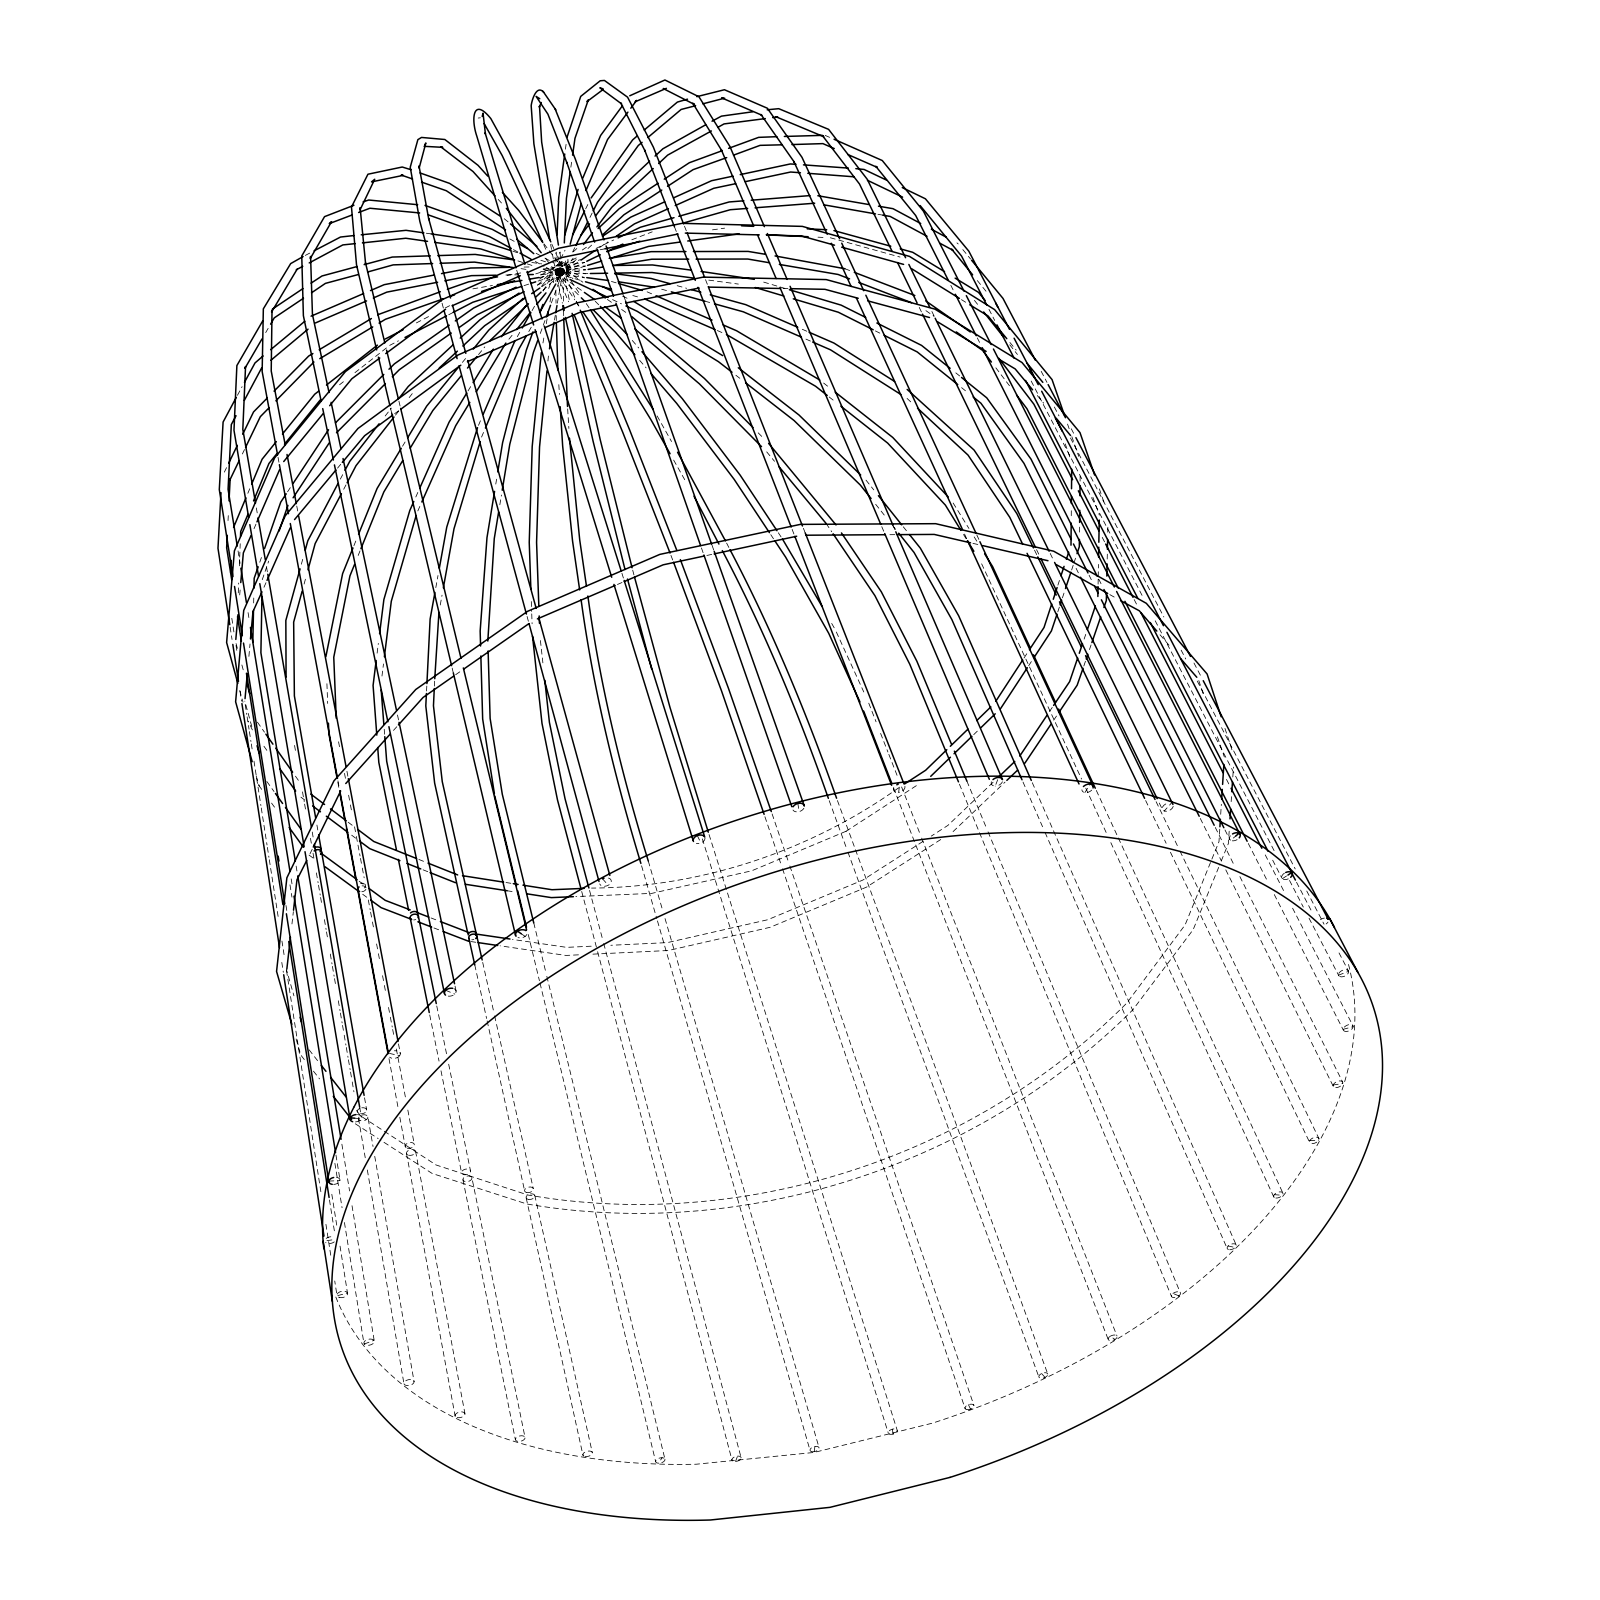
<?xml version="1.0" encoding="UTF-8"?>
<svg xmlns="http://www.w3.org/2000/svg" width="1600" height="1600" viewBox="0 0 1600 1600"><rect width="100%" height="100%" fill="white"/><g stroke="black" fill="none" stroke-linecap="round" stroke-linejoin="round"><path stroke-width="0.75" stroke-dasharray="5 3.75" d="M1071.26 515.74L1071.34 508.38M1079.5 532.12L1079.58 524.84M1080.1 481.14L1080.18 473.84M1098.1 584.14L1098.18 579.22M1098.22 576.76L1098.44 564.42M1107.2 559.04L1107.32 554.16M1107.76 532.2L1107.92 524.88M253.66 602.96L253.76 598.02M238.3 592.86L238.68 583.04M239.36 565.84L240.22 543.74M555.86 262.06L556.3 252.14M426.54 691.02L426.8 686.06M434.4 686.1L434.64 681.18M228.02 520.58L228.28 515.64M1219.76 829.24L1218.98 841.68L1185.1 924.92L1126.78 1003.08C973.14 1157.66 743.02 1232.28 528.06 1195.04L436.02 1164.96L360.52 1115.82L353.56 1106.54M1220.7 814.28L1221.34 804.32M1229.18 831.2L1228.36 843.52L1219.6 865.08M1231.16 801.62L1231.5 796.68M1232.8 776.98L1233.46 767.12M239.7 594.94L240.12 589.98M248.9 656.38L250.02 643.96M547.94 361L548.66 353.64M291.96 923.94L293.36 911.68M286.56 971.56L286.44 969.62L293.94 995.82M381.98 676.04L383.48 663.96M377.12 653.16L378.34 643.42M814.22 1451.68L814.88 1446.46M893.74 787.76A6.04 4.06 -21 0 0 898.64 792.42L899.74 783.84M565.42 149.18L566.08 144.34M570.86 167.18L571.9 159.96M495.78 484.08L496.58 479.2M499.84 504.74L501.44 495.04M542.96 342.96L544.2 335.74M546.26 323.68L547.1 318.86M549.98 301.96L550.82 297.14M553.3 282.68L554.12 277.86M554.48 319.98L555.32 315.18M557.38 303.16L561.54 279.12M435.82 587.6L438 575.5M440.26 605L442.04 595.16M561.62 265.76L580.62 259.6M557.64 261.66L560.22 252.06M564.36 265.78L565.66 261M304.1 584.04L306.04 576.9M301.36 564.2L303.3 557.16M1057.9 585.16L1059.44 580.46M1057.8 611.82L1059.34 607.18M1062.42 597.88L1064.72 590.9M1071.64 569.96L1073.18 565.3M1073.94 562.98L1076.26 556M1084.12 639.1L1085.74 634.38M1083.84 665.96L1085.44 661.28M1089.46 649.6L1091.06 644.92M262.26 579.68L268.68 561.12M259.78 562.24L262.16 555.38M548.68 288.44L552.82 277M540.28 333.46L545.4 319.38M551.38 302.94L561.6 274.74M576.3 257.88L560.78 266.06A3.78 2.54 -37.9 0 0 555.8 266.08M735.5 1461.52L737.58 1456.1M991.4 781.76A6 3.98 -22.5 0 0 995.24 786.08L998.56 777.44M358.18 555.46L360.02 550.92M353.92 545.66L355.78 541.08M1218.66 867.38L1193.18 929.62L1132.94 1009.68C977.2 1165.84 744.5 1241.3 526.88 1204L432.18 1173.48L380.26 1139.9M247.84 493.3L249.74 488.76M478.5 425.36L480.42 420.8M481.56 437.06L484.44 430.28M254.02 528.7L255.98 524.16M263.98 587.26L266 582.68M415.82 496.98L417.82 492.44M417.84 510.92L419.82 506.44M242.38 453.96L244.5 449.58M224.36 472.12L226.52 467.66M310 853.78L312.2 849.3M557.4 265.5L559.58 261.16M560.66 258.98L565 250.26M585.66 208.86L587.84 204.5M566.1 264.98L568.26 260.66M572.6 252L574.78 247.68M589.98 217.4L592.14 213.06M343.7 489.26L345.98 484.92M340.34 479.1L342.66 474.7M237.42 395.32L242.1 386.68M517.3 336.7L519.76 332.34M532.08 310.6L534.54 306.24M543.16 291.02L551.76 275.78M528.8 331.56L532.48 325.08M557 281.86L559.46 277.52M265.7 332.6L268.14 328.38M402.54 446.22L405.08 442M468.04 390.92L471.84 384.66M546.82 976.32L664.96 1459.24A4.8 2.54 -15.3 0 0 657.44 1458.98A4.8 2.54 -15.3 0 0 658.56 1463.24L662.08 1457.72M1084.9 792.54L1090.24 784.14M1024.04 657.96L1028.08 651.76M1028.68 665.7L1031.34 661.6M287.58 491.8L290.3 487.66M1049.54 711.48L1052.26 707.42M1053.72 720.16L1056.48 716.06M558.26 265.24L561.24 261.3M565.72 267.98L573.14 258.2M395.52 415.1L398.56 411.2M409.18 397.58L413.74 391.74M385.2 415.98L391.36 408.1M541.58 286.28L552.44 272.68M508.92 339.2L513.56 333.42M555.24 281.32L558.32 277.46M462.4 362.4L467.06 356.7M478.52 354.58L484.82 346.86M337.54 468.14L340.72 464.32M1165.78 803.94A5.86 3.72 -24.4 0 0 1164.22 811.04L1171.28 803.2M393.48 730.4L396.78 726.74M973.72 734.64L977.3 731.16M993.1 782.24L947.9 825.4L931.3 836.08M953.08 831.6L1005.04 782.1M559.16 265.12L562.7 261.8M573.3 251.82L576.84 248.5M566.22 268.9L577.1 258.72M587.98 248.52L593.44 243.42M537.62 285.02L552.1 271.66M542.84 290.5L557.24 277.24M1230.38 835.78A5.76 3.58 -24.9 0 0 1230.64 840.32L1235.66 836.1M339.54 384.78L343.4 381.74M354.96 372.66L387.76 346.9M394.68 413.68L398.7 410.74M455.68 674.7L459.76 671.86M539.58 279.06L551.92 270.64M541.9 286.66L554.14 278.3M560.04 265.12L568.12 259.62M582.28 250.04L588.36 245.92M566.5 269.9L580.98 260.1M599.62 247.5L607.9 241.9M1282.34 878.72L1287.92 875.06M898.6 787.84C809.74 851.14 700.76 887.46 591.54 888.08M846.08 831.26L918.36 784.36M923 841.4L862.82 880.08L767.72 919.74L667.38 942.62L610.86 945.28M940.74 839.52L866.52 887.12L770.14 927.3L668.44 950.5L590.92 954.24M305.3 255.42L309.7 253.12M416.34 322.94L431.86 314.88M445.18 308L449.62 305.7M389.7 345.38L398.44 340.84M448.72 314.76L453.08 312.48M540.76 275.08L551.96 269.58M537.44 285.14L553.02 277.5M596.1 248.4L613.7 239.98M566.56 270.92L584.56 262.34L562.4 265.88A3.8 1.92 37.9 0 0 558.06 266.3M631.82 239.78L652.22 231.84M617.42 584.48L622 582.52M846.22 831.2L751.66 870.82L651.76 893.38L575.84 896.58M364.26 1344.02L373.94 1340.36M1338.54 975.16L1348.6 971.34A5.4 3.14 -24.7 0 0 1340.44 971.5A5.4 3.14 -24.7 0 0 1341.66 976.88A5.4 3.14 -24.7 0 0 1348.6 971.34M560.9 265.24L561.84 265.48M535.72 273.88L554.56 267.76M524.02 285.64L528.7 284.12M538.06 281.08L554.44 275.76M564.04 272.7L585.22 266.12M1343.2 1029.32L1353.14 1026.68M480.42 117.78L478.2 118.04M706.86 555.46L711.72 554.42M600.18 249.76L605.04 248.78M472.88 288.84L492.48 285.48M539.02 277.52L556.18 274.58M507.12 275.26L523.9 272.4M543.08 269.14L555.08 267.1M566.1 272.96L585.7 269.82M326.94 1240.66L333.5 1239.66M1333.24 1085L1342.76 1083.52M712.5 229.84L724.6 228.16M578.46 954.84L565.98 955.44L500.14 945.82M591.2 946.2L566.62 947.36L512.44 939.4M328.86 1181.08L339.96 1180.62M1309.8 1140.58L1318.68 1140.22M524.08 267.06L531.38 266.92M505.92 275.02L518.36 274.8M540.76 274.36L553.2 274.12M565.5 266.32L585.38 266.02M565.62 273.9L587.86 273.54M889.9 534.7L894.82 534.66M783.02 288.52L787.94 288.62M818 237.18L825.4 237.54M354.68 1118.18L361.2 1118.72M1274.28 1194.64L1282.34 1195.3M564.94 274.8L584.32 277.32M565.94 267.26L585.42 269.84M708.78 280.12L738.36 284.08M521.04 268.66L528.38 269.7M540.62 271.42L552.86 273.14M531.8 262.48L541.66 263.88M426.32 233.22L431.2 233.92M470.88 941.56L475.76 942.26M506.02 882.52L510.86 883.28M507.14 890.76L514.5 891.9M877.94 214.3L882.84 215.16M972.96 543.38L977.8 544.48M389.46 1053.4L399.66 1055.74A5.88 3.74 -12 0 0 394.4 1050.78M1228.16 1245.94L1235.22 1247.56M830.34 237.76L900.02 257.06M677.16 285.68L686.62 288.3M661.68 289.22L668.88 291.2M704.88 301.16L712.08 303.16M566.22 268.3L585.26 273.84M611.42 281.46L616.18 282.84M566.56 276.28L583.12 281.1M632.8 295.52L637.54 296.88M763.68 282.1L777.7 286.28M780.04 286.96L787.04 289.04M517.9 260.9L524.86 263.14M527.18 263.88L534.16 266.12M543.44 269.12L552.74 272.1M512.86 251.2L517.52 252.72M540.88 260.28L545.54 261.8M845 268.76L849.66 270.54M433.96 927.96L440.86 930.6M431.1 917.98L438.06 920.66M423.1 869.84L427.74 871.68M418.88 859.46L425.72 862.18M445.72 990.32L454.82 994.1M988.06 831.86L1180.44 1293A4.8 2.54 -21 0 1 1174.42 1297.58A4.8 2.54 -21 0 1 1172.98 1293.42L1178.92 1295.9M825.16 135.42L829.6 137.34M647.12 291.84L651.6 293.8M717.32 330.54L724.14 333.5M802.28 329.28L806.8 331.24M805.92 339.1L810.4 341.06M566.3 269.38L584.3 277.94M622.54 296.1L627.04 298.24M612.54 299.62L621.48 303.86M875.4 330.92L879.8 333.12M513.48 249.62L517.84 252M535.3 261.48L544.04 266.24M546.22 267.42L552.78 270.98M509.82 238.94L514.2 241.34M536.14 253.32L542.72 256.9M544.92 258.1L553.7 262.9M1109.82 594.62L1116.26 598.22M956.94 242.9L958.2 243.96M961.48 299.66L965.64 302.24M355.34 1123.8L378.18 1138.56M504.24 218.72L508.6 222.32M521.36 933.82L525.16 936.42M1110.28 1336.22A4.74 2.5 -20.2 0 1 1117.18 1336.6A4.74 2.5 -20.2 0 1 1110.48 1340.68A4.74 2.5 -20.2 0 1 1110.28 1336.22L1115 1339.46M925.92 310.66L934.02 316.32M564.02 278.14L568.08 281M570.12 282.42L582.36 291M566.46 270.68L582.82 282.18M607.34 299.42L611.42 302.3M621.64 309.48L625.74 312.36M309.06 855.08L313.04 857.98M362.7 894.28L368.66 898.64M359.16 881.22L365.18 885.62M300.94 797.18L304.84 800.1M351.68 835.2L355.58 838.12M907.06 398.42L912.1 403.16M348.2 822.24L354.1 826.7M735.9 375.26L739.78 378.28M823.64 383.06L829.4 387.6M829.2 397L835.04 401.6M955.82 372.88L959.64 375.94M961.6 387.66L965.46 390.78M550.7 267.94L554.48 271.12M562.48 278.82L579.6 296.08M758.2 432.84L763.4 438.1M566.1 271.76L572.96 278.7M595.24 301.26L598.68 304.74M498.22 199.42L501.48 202.98M602.56 878.84L608.26 885.26M1041.58 1373.52L1045.04 1377.42M1160.04 634.78L1169.62 645.88M639.68 360.38L646.12 367.86M632.28 340.44L638.74 347.96M1037.32 395.54L1043.66 403.16M766.7 451.88L774.52 461.3M1009.92 342.48L1016.18 350.08M962.82 249.6L970.56 259M977.32 280.56L986.74 292.1M866 480.14L873.76 489.86M903.28 526.8L907.94 532.62M875.68 504.3L886.42 517.78M892.56 525.48L895.62 529.34M974.44 300.4L979.04 306.18M1009.76 344.8L1017.42 354.46M304.3 1059.58L300.74 1054.92L295.94 1038.42M313.46 1071.16L319.56 1078.88M309.08 1049.8L318.28 1061.54M995.86 367.84L1010.66 387.3M545.68 258.6L550.16 264.48M551.66 266.44L554.64 270.36M543.98 243.82L560.4 265.5M256.14 775.86L259.22 785.96M258.76 785.32L262.08 789.92M271.58 803.1L276.32 809.66M266.86 781.52L274.02 791.5M252.38 729.92L248.2 721.14M263.94 746.24L268.26 752.36M257.42 722.16L264.46 732.16M295.46 776.2L299.7 782.2M826.16 523.52L831.72 531.76M559.56 277.36L574.74 299.8M576.12 301.84L580.26 307.96M565.56 272.86L569.7 279M571.08 281.06L580.74 295.4M586.26 303.58L589.02 307.68M778.34 532.78L781.06 536.9M770.78 534.68L773.48 538.78M953.14 503.04L968.92 528.46M974.18 536.94L978.14 543.28M963.5 534.46L966.08 538.66M981.64 563.84L1081.6 779.08M831.7 623.44L835.32 629.8M657.12 415.94L671.54 441.54M673.66 460.1L685.64 481.34M1041.2 371.34L1046.98 382.4M1071.28 428.8L1074.76 435.42M1193.98 663.02L1202.08 678.48M1054.36 407.02L1058.98 415.86M1070.5 437.98L1163.84 616.98M1181.14 650.14L1185.74 658.98M1197.26 681.08L1295.22 868.94M1306.76 891.04L1324.04 924.2M1339.02 952.92L1348.24 970.6M1296.54 882.3L1311.48 911.04M1031.2 381.08L1143.72 598.58M1155.2 620.78L1274.6 851.6M1289.52 880.46L1303.3 907.08M1309.04 918.18L1338.9 975.9M988.98 309.34L994.7 320.44M1272.68 860.2L1281.82 877.96M726.6 543.08L728.86 547.46M1102.26 537.4L1104.54 541.84M1134.18 599.58L1137.6 606.24M1226.5 779.42L1229.92 786.08M1265.26 854.92L1284.64 892.66M1292.6 908.2L1353.02 1025.88A5.28 3 -24.3 0 1 1346.72 1031.46A5.28 3 -24.3 0 1 1344.78 1026.64A5.28 3 -24.3 0 1 1353.02 1025.88M1248.28 843.48L1267.52 881.26M1274.3 894.58L1343.34 1030.1M950.84 285.34L953.08 289.8M977.32 337.94L980.68 344.62M1098.78 579.22L1101.02 583.66M1224.98 829.94L1229.88 839.68M1089.08 575.22L1091.32 579.68M1215.3 827.48L1234.28 865.44M1239.88 876.6L1342.62 1081.98M1076.1 568.32L1078.32 572.78M1200.3 818.48L1221.38 860.92M1225.8 869.86L1333.38 1086.54M931.88 311.5L934.08 315.98M1050.22 553.48L1053.5 560.2M919.26 307.4L921.42 311.9M1036.56 549.64L1038.74 554.12M1159.3 803.08L1162.56 809.82M1034.52 550.14L1036.68 554.62M1156.12 801.7L1178.92 848.88M1180 851.12L1318.96 1138.62A5.06 2.78 -23.2 0 1 1312.5 1143.62A5.06 2.78 -23.2 0 1 1311.28 1138.94A5.06 2.78 -23.2 0 1 1318.96 1138.62M1145.66 800.56L1166.14 843.26M1170.46 852.26L1309.54 1142.16M697.34 835.58L700.88 843.02M968.44 1404.7L970.56 1409.16M1096.34 790.48L1117.3 835.7M1118.34 837.96L1282.86 1193.02M976.78 534.92L978.88 539.44M1085.78 788.16L1106.66 833.58M1110.84 842.66L1273.76 1196.92M964.54 534.08L966.62 538.62M836.34 632.02L863.78 691.98M543.74 244.7L547.7 253.54M551.8 244.1L554.74 250.74M555.72 252.96L558.66 259.6M559.64 261.82L561.62 266.24A3.76 2.6 -24.2 0 0 555.64 266.2M1032.3 782.72L1236.04 1244.64M1023.02 782.08L1044.04 830.14M1045.04 832.42L1227.34 1248.86M892.84 524.92L894.8 529.52M881.76 526.64L883.72 531.24M558.06 276.98L568.56 301.72M565.98 276.46L575.5 298.96M576.46 301.2L579.32 307.96M966.9 781.14L987.1 829.56M959.42 784.18L1171.46 1296.34M684.48 226.2L686.32 230.84M705.52 279.64L707.36 284.3M803.4 528.32L805.24 532.98M868.76 703.18L876.06 721.8M880.62 733.42L887.92 752.04M888.84 754.36L897.96 777.64M901.6 786.94L920.78 835.8M921.68 838.12L1116.98 1335.98M893.56 787.94L1108.3 1339.68M674.48 226.84L676.3 231.5M792.12 529.36L793.92 534M670.94 555.38L672.7 559.98M837.44 800.56L854.6 847.38M855.46 849.72L1047.78 1374.04A4.7 2.46 -19.4 0 1 1041.58 1378.28A4.7 2.46 -19.4 0 1 1040.58 1374.12A4.7 2.46 -19.4 0 1 1047.78 1374.04M829.22 800.68L847.1 849.86M847.96 852.2L1038.84 1376.92M623.54 295.28L625.56 300.98M712.04 545.28L713.7 549.98M1065.24 443.92L1070.94 460.18M701.44 547.94L703.9 555M1067.54 424.08L1069.14 428.68M1071.84 436.66L1078.72 456.34M1092.88 497.26L1099.34 515.12M1099.38 488.9L1104.94 505.08M772.12 813.94L789.06 863.62M789.86 865.98L973.88 1405.3M764.92 816.72L781.74 866.44M782.54 868.8L965.12 1408.56M1198.8 680.58L1203.44 694.64M1217.4 736.84L1224.34 757M1224.96 728.4L1232.56 751.66M709.06 834.58L897.24 1430.4A4.68 2.44 -17.7 0 1 890.8 1434.36A4.68 2.44 -17.7 0 1 890.16 1430.12A4.68 2.44 -17.7 0 1 897.24 1430.4M621.92 573.28L623.4 578.04M702.34 838.88L888.22 1432.86M516.7 270.22L518.18 274.98M648.32 861.12L662.26 909M665.04 918.58L819.04 1447.62M641.58 865.8L656.76 918.52M657.46 920.92L810.08 1450.52M251.8 726.6L244.82 701.14M239.78 690.46L243.02 702.26M236.06 643.54L238 650.68M241.88 664.98L243.84 672.12M442.06 303.22L443.36 308.04M527.08 616.46L528.38 621.28M589.54 890.4L603.08 941.1M603.72 943.5L741.14 1457.78A4.74 2.5 -16.1 0 1 734.36 1461.52A4.74 2.5 -16.1 0 1 734.1 1457.12A4.74 2.5 -16.1 0 1 741.14 1457.78M581.7 891.48L596.98 949.28M597.62 951.7L731.92 1459.84M632.7 570.16L633.94 574.92M533.76 922.92L546.24 973.88M528.26 934.52L539.42 980.68M540 983.1L655.68 1461.74M398.9 401.14L400.08 405.98M390.52 408.18L391.66 413.04M452.16 668.1L453.32 672.96M482.7 962.42L494.1 1013.46M494.64 1015.9L533.24 1188.46M534.76 1195.32L592.24 1452.32M474.78 964.96L486.6 1018.48M487.14 1020.9L524.7 1191.18M526.22 1198.04L582.98 1455.3M397.5 715.02L398.54 719.9M455.06 986.16L456.1 991.06M556.82 276.82L562.36 303.14M564.6 277.46L569.62 301.38M436.76 1005.98L446.68 1054.5M448.68 1064.22L470.52 1170.96A4.56 2.78 -13.1 0 1 464.18 1174.72A4.56 2.78 -13.1 0 1 463.42 1169.96A4.56 2.78 -13.1 0 1 470.52 1170.96M471.92 1177.88A4.58 2.78 -13.2 0 1 465.58 1181.64A4.58 2.78 -13.2 0 1 464.82 1176.88A4.58 2.78 -13.2 0 1 471.92 1177.88L525.06 1437.54A4.96 2.7 -13.8 0 1 518.16 1441.44A4.96 2.7 -13.8 0 1 517.44 1436.82A4.96 2.7 -13.8 0 1 525.06 1437.54M429.74 1014.96L439.04 1061.1M441 1070.82L461.56 1172.8M462.96 1179.74L515.38 1439.66M296.76 506.06L297.7 510.96M346.94 771.3L347.86 776.22M398.5 1043.92L400.36 1053.74M550.62 244.48L551.96 251.62M552.4 254.02L554.64 265.94M338.56 741.78L339.94 749.08M344.5 773.36L345.88 780.66M348.62 795.22L349.98 802.52M350.44 804.94L351.82 812.24M354.56 826.8L355.92 834.1M356.38 836.52L360.04 855.96M360.5 858.38L361.86 865.68M362.32 868.1L364.16 877.82M368.32 899.98L370.16 909.74M370.62 912.2L372 919.52M372.46 921.96L373.84 929.3M376.6 943.96L377.98 951.28M378.44 953.72L379.8 961.06M382.56 975.7L383.94 983.04M384.4 985.48L385.78 992.8M388.54 1007.46L389.92 1014.8M390.38 1017.24L392.22 1027M392.68 1029.46L394.06 1036.78M396.36 1049L406 1100.3M407.84 1110.06L414.28 1144.26M415.58 1151.24L464.92 1413.48M559.76 252.24L561.08 259.4M561.52 261.8L562.4 266.56M278.04 457.34L278.94 462.24M337.94 780.88L339.3 788.22M337.88 782.44L338.8 787.32M388.98 1058.6L398.04 1107.5M399.84 1117.28L405.28 1146.62M406.56 1153.6L455.14 1416.12M316.92 825.06L318.2 832.38M364.54 1097.8L366.68 1110.08M367.9 1117.12A4.76 2.98 -11.6 0 1 361 1120.74A4.76 2.98 -11.6 0 1 360.72 1115.56A4.76 2.98 -11.6 0 1 367.9 1117.12L373.04 1146.52M374.74 1156.32L414.1 1381.7A5.18 2.9 -12.5 0 1 406.56 1385.5A5.18 2.9 -12.5 0 1 406.34 1380.42A5.18 2.9 -12.5 0 1 414.1 1381.7M256.36 507.96L257.2 512.88M266.52 566.88L267.36 571.8M312.24 832.04L313.5 839.4M359.64 1107L361.34 1116.82M294.56 745.44L295.82 752.78M302.52 791.88L304.2 801.66M304.62 804.1L305.88 811.44M310.48 838.32L311.32 843.22M313.04 853.22L313.88 858.14M316.4 872.9L318.1 882.74M318.52 885.2L320.2 895.02M320.62 897.48L321.88 904.86M324.42 919.62L326.1 929.46M326.52 931.92L327.78 939.3M330.32 954.06L332 963.9M332.42 966.36L334.12 976.18M334.54 978.64L335.8 986.02M338.32 1000.78L340.02 1010.62M340.44 1013.08L342.12 1022.92M342.54 1025.38L343.8 1032.76M344.22 1035.22L345.92 1045.06M346.34 1047.52L348.02 1057.34M348.44 1059.8L350.14 1069.64M350.56 1072.1L351.82 1079.48M352.24 1081.94L353.92 1091.78M358.5 1118.5L365.24 1157.74M367.34 1170L403.9 1383.38M296.12 866.08L296.94 871M341.88 1144.2L349.58 1190.96M352.02 1205.72L374.28 1341.08A5.3 3.02 -12 0 1 367.06 1345.3A5.3 3.02 -12 0 1 365.96 1340.18A5.3 3.02 -12 0 1 374.28 1341.08M238.06 550.96L240.06 563.3M248.06 612.6L249.26 620M291.2 878.9L292.4 886.3M335.96 1155.06L339.96 1179.72M289.98 884.82L291.96 897.14M334.9 1163.36L342.06 1207.72M344.44 1222.52L363.92 1343.3M285.98 905.48L287.16 912.88M331.82 1194.28L336.92 1226.36M340.04 1246.12L347.48 1293.02L337.04 1295.78L334.74 1281M329.48 1199.94L334.92 1234.4M231.82 618.32L234.1 633.1M236.02 645.42L236.78 650.34M245.2 704.54L246.74 714.4M247.12 716.86L249.04 729.18M249.42 731.64L250.94 741.5M251.32 743.96L252.48 751.36M254 761.2L258.98 793.24M259.36 795.7L260.9 805.54M261.28 808.02L267.02 844.96M267.4 847.42L268.92 857.28M269.32 859.74L276.96 909.02M277.34 911.48L278.5 918.86M281.94 941.04L284.24 955.82M286.52 970.6L321.34 1194.78M325.94 1224.34L330.92 1256.36M230.14 627.16L232.04 639.48M240.02 691.26L241.54 701.12M281.8 962.44L283.32 972.3M797.86 803.44L799.1 811.62M892.36 1429.18L893.1 1434.08M540.42 640.54L542.88 662.86M384.22 729.3L384.6 734.22M558.82 384.64L559.44 394.46M567.66 408.9L568.88 428.44M326.92 683.72L327.66 703.44M531.32 601.56L531.66 611.42M531.74 613.88L532.1 623.74M555.84 290.88L556.04 303.24M556.22 315.62L556.3 320.56M563.14 278.7L563.48 303.38M563.6 310.78L563.66 315.72M361.82 1107.78A4.76 2.98 -11.6 0 1 366.14 1111.66A4.76 2.98 -11.6 0 1 358.02 1112.86M357.5 1112.2A4.76 2.98 -11.6 0 1 360.6 1108.06M473.88 939.48A4.12 2.74 -13.3 0 1 471.78 939.78M364.54 883.86A4.26 2.9 -11.4 0 1 362.28 888.92M360.52 883.38A4.26 2.9 -11.4 0 1 363.7 883.46M365.92 889.28A4.26 2.9 -11.4 0 1 361.68 891.76M362.12 885.86A4.26 2.9 -11.4 0 1 366.02 887.76M415.78 919.5A4.2 2.82 -12.3 0 1 413.66 919.92M1348.52 964.48A533.28 317 -18.2 0 1 932.32 1423.18L814.12 1452.44L696.28 1464.22A533.28 317 -18.2 0 1 335.82 1297.02M1327.96 922.08A5.54 3.28 -25 0 1 1326.16 923.94M1320.44 919.72A5.54 3.28 -25 0 1 1324.36 918.1M1172.98 1293.42A4.8 2.54 -21 0 1 1180.44 1293M705.02 838.16A6.06 4.1 -17.4 0 1 696.38 843.48M526.9 934.46A6 3.98 -14.1 0 1 517.98 937.6M559.86 266.02A3.78 2.4 -50.7 0 0 556 265.92A3.8 1.68 -82.5 0 1 556.42 265.98A3.78 2.38 16 0 1 562.9 266.26M1288.28 878.86A5.66 3.44 -25.1 0 1 1282.04 878.36A5.66 3.44 -25.1 0 1 1284.42 873.18M559.88 266.02A3.8 1.3 56.3 0 1 561.92 265.82M1237.1 839.66A5.76 3.58 -24.9 0 1 1230.64 840.32M562.14 265.96A3.8 1.62 47.4 0 0 558.96 266.1A3.78 2.22 -62.3 0 0 556.12 265.8A3.78 2.52 3.3 0 1 562.26 265.8M334.26 1241.9A5.54 3.3 -11.4 0 1 325.6 1242.54M326.18 1238.42A5.54 3.3 -11.4 0 1 333.92 1237.22M1002.4 781.78A6 3.98 -22.5 0 1 995.24 786.08M1173.22 806.4A5.86 3.72 -24.4 0 1 1164.22 811.04M904.94 786.3A6.04 4.06 -21 0 1 898.64 792.42M1091.68 790.16A5.94 3.86 -23.6 0 1 1085.56 792.6A5.94 3.86 -23.6 0 1 1081.9 789.8M557.18 266.04A3.78 2.18 27.5 0 1 562.74 266.18M336.56 1177.36A5.66 3.46 -11.3 0 1 339.82 1181.08A5.66 3.46 -11.3 0 1 333.68 1184.4M803.86 808.28A6.06 4.1 -19.2 0 1 798.34 811.78A6.06 4.1 -19.2 0 1 793 810.04M562.08 265.96A3.76 2.6 -10.2 0 0 556.26 265.72A3.8 1.96 -72.9 0 1 557.68 265.84M453.98 988.68A5.94 3.88 -12.9 0 1 455.26 993.62A5.94 3.88 -12.9 0 1 447.88 996.1M608.5 878.06A6.04 4.06 -15.7 0 1 608.92 884.88A6.04 4.06 -15.7 0 1 599.66 883.9M399.68 1055.74A5.88 3.74 -12 0 1 389.64 1057.18M357.52 1114.58A5.78 3.6 -11.5 0 1 361.38 1118.24A5.78 3.6 -11.5 0 1 355.48 1121.94M664.96 1459.24A4.8 2.54 -15.3 0 1 658.56 1463.24M528.26 1199.4A4.5 2.7 -14 0 0 534.92 1196A4.5 2.7 -14 0 0 528.3 1194.62A4.5 2.7 -14 0 0 528.26 1199.4M585.16 1456.54A4.88 2.62 -14.6 0 0 592.38 1453A4.88 2.62 -14.6 0 0 585.3 1451.9A4.88 2.62 -14.6 0 0 585.16 1456.54M526.74 1192.54A4.5 2.7 -14 0 0 533.38 1189.14A4.5 2.7 -14 0 0 526.78 1187.76A4.5 2.7 -14 0 0 526.74 1192.54M408.52 1155.18A4.66 2.86 -12.4 0 0 415.66 1152A4.66 2.86 -12.4 0 0 409.04 1150.1A4.66 2.86 -12.4 0 0 408.52 1155.18M457.22 1417.6A5.06 2.78 -13.1 0 0 464.98 1414.22A5.06 2.78 -13.1 0 0 457.88 1412.58A5.06 2.78 -13.1 0 0 457.22 1417.6M407.24 1148.2A4.66 2.86 -12.3 0 0 414.36 1145.02A4.66 2.86 -12.3 0 0 407.74 1143.1A4.66 2.86 -12.3 0 0 407.24 1148.2M1229.72 1249.76A4.86 2.6 -21.7 0 0 1236.3 1245.26A4.86 2.6 -21.7 0 0 1229.06 1245.22A4.86 2.6 -21.7 0 0 1229.72 1249.76M811.98 1451.72A4.7 2.46 -16.9 0 0 819.1 1448.28A4.7 2.46 -16.9 0 0 812.58 1447.2A4.7 2.46 -16.9 0 0 811.98 1451.72M967.14 1409.66A4.68 2.44 -18.6 0 0 974.02 1405.94A4.68 2.44 -18.6 0 0 967.34 1405.2A4.68 2.44 -18.6 0 0 967.14 1409.66M1275.9 1198.06A4.96 2.68 -22.5 0 0 1283 1193.72A4.96 2.68 -22.5 0 0 1276.04 1193.12A4.96 2.68 -22.5 0 0 1275.9 1198.06M1335.8 1087.62A5.16 2.88 -23.8 0 0 1342.86 1082.7A5.16 2.88 -23.8 0 0 1335.34 1082.46A5.16 2.88 -23.8 0 0 1335.8 1087.62M339.36 1297.48A5.42 3.16 -11.6 0 0 347.6 1293.84A5.42 3.16 -11.6 0 0 339.8 1291.88A5.42 3.16 -11.6 0 0 339.36 1297.48"/><path stroke-width="1.5" d="M1071 545.2L1071.2 523.1M1071.38 503.48L1071.44 496.12M1071.52 488.74L1071.7 469.12M1079.42 539.42L1079.32 546.7L1077.02 553.68M1079.62 522.42L1079.76 510.28M1079.92 495.7L1080.04 485.98M261.94 596.74L260.9 652.76L295.32 861.16M1097.86 596.48L1098.04 586.62M1098.58 557.04L1098.76 547.18M1098.84 542.24L1099.26 520.06M1106.5 593.18L1106.34 600.5L1103.92 607.52M1106.86 576.1L1107.1 563.92M1107.42 549.28L1107.62 539.52M252.8 642.44L253.5 610.36M253.98 588.14L254.18 578.28L258.18 566.82M240.5 536.38L240.7 531.46L247.96 514.34M230.66 572.82L231.18 560.36M557.06 234.78L558.72 197.58L564.74 154.02M564.32 242.94L566.42 198.44L570.18 171.98M426.42 693.52L425.8 705.92L434.64 783.06L467.76 933.16M426.92 683.58L430.12 619.04L434.94 592.44M434.28 688.56L433.46 705.76L442.26 781.6L476.12 933.06M434.76 678.72L438.94 612.38M227.28 535.36L226.64 547.7L231.7 579.68M229.02 500.86L230.16 478.66L229.74 480.26L239.22 460.54M221 492.68L217.98 548.26L229.76 624.68M1219.92 826.74L1220.4 819.26M1221.66 799.34L1222.28 789.38M1222.6 784.4L1223.86 764.46M1230.02 818.88L1230.66 809.02M1231.82 791.76L1232.48 781.9M562.38 271.48L562.32 272.4A3.76 1.72 -0.4 0 0 556.2 272.7L555.6 271.88M235.82 639.44L237.98 614.72M240.76 582.56L243.34 552.9L251.08 535.48M245.04 698.64L247.3 673.78M250.48 638.98L252.98 611.64L261.96 591.82M541.3 352.62L532.2 446.5L529.24 542.38L530.88 589.22M546.98 370.84L539.54 447L536.58 542.38L538.84 606.14M563.66 269.94L562.68 274.4M286.84 969.1L290.46 937.18M293.52 910.18L296.96 879.78L306.72 860.52M384.38 656.74L391.3 601.24L416.14 515.54M376.18 660.48L373.08 685.44L376.8 735.12M379.58 633.66L383.88 599.54L409.78 510.56L413.8 501.5M563.2 273.9L563.26 269.44M572.58 155.16L574.98 138.32L588.28 99.96L586.98 101.58L603.22 89.44M562.62 269.54L562.48 270.5A3.76 1.74 -34.4 0 0 558.16 273.8M494.58 491.38L486.98 537.66L480.16 631.02L480.58 646M497.78 471.9L502.6 442.66L526.32 350.22L532.96 331.9M498.64 512L494.26 538.64L487.82 641.04M502.22 490.2L509.8 444.18L533.46 352.26L537.72 340.52M547.5 316.44L548.34 311.62M549.48 348.82L554.06 322.38M555.72 312.76L556.98 305.56M561.58 272.92L562.6 269.26M411.04 169.74L402.24 167.02L367.94 174.22L351.48 207.02L356.52 264.86L376.68 349.88M439.32 568.24L446.76 527.12L477.52 427.66M443.36 587.78L454 528.76L480.16 441.76M556.92 274.92L556.06 270.64M325.88 656.62L342.62 573.6L352.98 547.96M563.94 270.5L562.08 274.84M564.72 235.26L578.08 189.42M567.08 137.08L580.72 96.4L600.2 80.78L604.42 80.44L627.58 97.18L653.38 147.18L683.56 223.86M570.18 244.26L581.18 203.6M302.14 591.18L293.66 622.14L294.38 695.92L315.64 817.76M308 569.76L315.16 543.56L341.42 493.62M300.08 568.88L285.84 620.44L286.08 677.1M305.24 550.14L307.82 540.76L338.02 483.5M1051.72 603.96L1044.02 627.48L1029.44 649.7M1053.28 599.26L1057.12 587.52M1060.98 575.76L1064.06 566.36M1066.38 559.3L1068.68 552.24M1057.04 614.16L1051.4 630.96L1034.02 657.52M1060.1 604.86L1061.64 600.2M1065.48 588.56L1070.88 572.28M1077.68 658.02L1069.62 681.64L1053.62 705.4M1079.28 653.28L1082.5 643.84M1087.34 629.66L1095.4 606.02M1083.04 668.3L1077.16 685.22L1059.24 711.94M1086.24 658.96L1087.86 654.28M1091.88 642.58L1100.72 616.86M279.12 530.94L287.96 505.4M264.56 548.5L280.74 502.14L286.2 493.86M540.4 311.32L542.88 304.44M546.26 317.02L550.52 305.28M354.52 564.52L349.94 575.86L333.76 657.26L336.22 718.18M360.94 548.66L383.82 492L402.68 460.66M541.2 102.52L539.34 107.12L539.5 106.06L541.66 142.08L558.44 245.08M358.56 534.22L377.12 488.42L401.26 448.34M253.54 500.92L268.94 463.48L276.72 453.86M582.76 178.2L600.6 135.5L622.48 105.7M233.56 527.42L245.94 497.86M251.64 484.22L262.12 459.2L276.32 441.6M585.98 190.62L607.52 139.56L627.9 112.14M483.34 413.94L514.84 341.04M485.4 428.02L518.98 348.86L526.34 335.88M256.96 521.9L279.54 469.78M267.02 580.4L290.28 527.82M419.84 487.92L449.04 422.26L466.78 393.02M421.82 501.96L455.68 425.74L469.82 402.42M245.56 447.38L260.32 416.68L268.96 407.88M228.68 463.2L237.34 445.38M242.74 434.24L253.54 411.94L267.22 398.08M313.28 847.06L340.66 790.98M572.62 235L584.58 211.04M575.86 245.52L587.8 221.72M593.22 210.9L597.56 202.24L638.28 145.52L642.08 142.34M347.12 482.76L356.02 465.68L394 417.04M344.98 470.3L349.86 461.18L379.06 423.84M236.04 415.74L231.32 424.54L228.08 489.32L237.26 546.04M244.34 400.36L261.6 368.02M236.24 397.48L223.1 422.04L219.3 489.58L232.98 576.62M244.46 382.38L255 362.96L263.08 355.98M522.22 328L530.84 312.76M539.84 312.12L555.78 284.02M482.2 116.42L483.04 113.18L485.42 133.96L485.12 132.86L524.9 264.3M262.02 338.9L244.9 368.34L245.54 366.58L242.82 429.4L255.52 503.06M270.6 324.18L274.26 317.86L303.5 298.24M262.66 321.02L236.88 365.56L233.98 430.26L248.62 517.26M407.62 437.78L426.68 406.12L459.3 366.2M410.22 448.12L432.84 410.52L461.2 375.8M473.1 382.58L493.36 349.16M476.26 391.82L505.84 343.06M995.72 701.38L1022.7 660.02M1000.6 708.58L1027.34 667.74M293.1 497.8L329.36 442.7M293.04 483.52L328.56 429.72M1019.76 756.04L1046.84 715.52M1024.76 763.32L1050.96 724.28M591.1 197.98L632.62 139.92L636.88 136.22M424.78 144.94L425.84 142.98L419.14 168.12L419.02 165.9L428.84 219.64L428.66 218.6L450.56 298M630.8 108.22L636.62 100.4L635.18 101.78L666.38 88.34M580.6 235.68L589.54 223.86M595.5 215.98L605.94 202.18L649.6 161.2M583.52 244.5L592.44 232.76M596.88 226.9L611.74 207.32L653.24 168.58M629.76 95.78L664.92 80L698.94 96.76L729.82 146.34L764.4 226.64M399.04 398.28L408.26 386.48L453.1 344.8M501.26 336.76L526.08 305.7M516.64 329.56L530.54 312.2M536.7 304.48L545.96 292.9M284.48 444.22L320.24 399.92M282.46 434.02L314.7 394.24L318.62 391.18M297.12 269.22L271.56 312.04L272.02 310.12L271.22 370.98L285.16 444.66M473.26 349.1L488.8 330.1L523.16 298.38M467.5 368.08L476.94 356.5M489.56 341.08L528.46 303.78M283.72 461.56L323.34 413.4M329.68 405.7L351.88 378.72L379.78 358.04M294.54 519.6L335.94 470.04M342.32 462.42L364.62 435.74L392.68 415.16M345.76 783.54L390.2 734.08M398.42 724.92L423.1 697.44L453.66 676.12M275.88 400.82L313.92 362.04M274.06 391.14L308.72 356.02L312.9 353.52M335.48 422.82L383.8 374.42M388.98 369.22L394.4 363.86L449.22 325.22M336.48 432.78L385.34 383.72M392.32 376.72L399.32 369.72L451.26 333.06M946.8 749.7L925.64 770.26L904.84 783.8M950.32 746.28L967.94 729.16M976.76 720.58L990.86 706.88M930.72 776.34L950.44 757.22M954.02 753.76L971.92 736.38M980.88 727.7L995.22 713.8M998.52 777.06L1014.78 761.52M1006.84 780.4L1017.6 770.14M655.06 156.08L662.9 148.78L705.64 124.82M598.08 228.58L619.32 208.64L658.12 183.2M602.5 234.94L623.86 214.84L661.8 190.06M439.22 368.04L457.4 351.12M462.86 346.04L484.68 325.72L525.54 297.82M658.66 163.52L667.68 155.1L711.38 130.96M460.26 338.12L479.98 319.78L519.04 293.1M535.66 297.14L541.06 292.16M644.24 130.02L677.38 102.08L687.52 99.16M1235.66 836.1L1239.02 833.28A5.76 3.58 -24.9 0 1 1239.26 837.84M270.9 360.26L308.04 329.16M647.78 137.58L681.12 109.46L695.62 105.7M270.66 349.68L304.78 321.3M326.46 385.04L377.42 345.14M385.76 353.6L445.56 309.28M400.7 409.28L460.82 365.18M459.3 327.4L477.36 314.64L524.1 291.7M455.32 320.94L473.58 308.06L516.12 287.18M463.84 669.02L529 623.58M531.68 293.64L539.84 288.06M311.46 292.84L325.42 283.38L358.08 274.6M602.5 236.32L630.82 217.12L664.7 201.84M580.98 260.1L595.48 250.3M616.18 236.28L634.46 223.88L668.44 208.62M272.42 309.1L302.94 288.6M311.08 283.14L322 275.98L357.14 266.52M315.46 322.94L366.58 300.92M664.24 179.18L689.32 162.74L721.66 150.9M667.54 186.32L693.08 169.66L726.7 157.62M1287.92 875.06L1291.66 872.64A5.66 3.44 -25.1 0 1 1290.68 877.3M319.8 358.68L372.74 326.9M379.08 323.08L385.44 319.26L443.08 298.92M319.18 349.78L371.42 318.54M377.68 314.78L440.36 291.74M712.04 121.22L721.42 116.14L752.74 111.78M717.72 127.44L724.04 123.92L765.3 118.6M296.3 269.76L302.76 266.34M309.22 262.92L342.84 244.92L355.1 243.64M303.1 256.56L290.68 263.6L263.34 308.86L262.16 371.54L277.58 454.88M314.1 250.82L340.5 237.04L353.78 235.56M385.26 339.02L403.02 329.82M405 337.44L446.52 315.88M453.08 312.48L472.76 302.28L521.68 286.4M618.1 237.88L640.42 227.24L674 217.68M586.8 261.26L600.3 254.82M607.06 251.6L622.82 244.08M673.64 197.82L711.6 180.7L733.06 176.14M675.24 205.58L713.78 188.28L735.6 183.7M452.1 305.8L520.34 275.7M527.16 272.68L561.28 257.64L597.76 250.26M467.4 361.7L536.02 331.56M545.16 327.56L579.46 312.48L616.1 305M373.32 297.98L386.8 292.14L437.62 282.24M311.08 316.18L363.62 293.54M370.48 290.58L384.18 284.68L434.34 275M537.38 618.9L615.14 585.48M624.28 581.54L663.16 564.82L704.42 555.98M351.84 215.08L329.26 223.64L331.54 221.66L310.3 258.5L310.58 256.44L312.44 314.4L329.04 392.56M358.6 212.5L369.9 208.24L419.64 212.94M353.92 205.28L324.54 216.64L301.76 255.98L303.38 315.66L321.2 401.28M363.14 201.86L368.7 200.02L417.68 204.7M728.58 148.36L758.62 137.36L776.86 136.68M733.54 155.14L760.08 145.36L782.14 144.8M447.38 289.28L468.78 281.78L497.54 276.88M450 296.48L454.6 294.86M481.56 291.44L514.54 280.76M531.04 283.36L535.72 281.84M606.68 251.5L639.82 241.2M587.58 265.38L601.7 261M611.12 258.08L648.56 246.42L680.4 242.02M556.18 274.58L556.24 269.14M678.8 216.32L729.16 201.96L743.84 200.8M682.98 223.12L730.28 209.72L747.66 208.38M367.62 272L393.2 264.88L432.64 263.54M364.16 264.62L392.28 257.06L430.34 255.84M696.82 96.66L724.44 89.74L767.3 108.2L801.98 157.3L839.66 238.7M702.88 103.82L724.64 98.16M740.22 174.62L790.3 163.96L796 164.3M714.14 553.9L796.68 536.24M745.3 181.66L790.64 172.02L800.44 172.76M625.86 303L699.12 288.02M605.04 248.78L678 234.02M444.88 280.82L471.52 275.64L495.96 275.22M441.5 273.62L470.58 268.02L509.48 267.32M497.38 284.64L521.88 280.46M529.22 279.2L539.02 277.52M609.2 258.38L651.1 251.66L685.94 251.56M588.14 269.42L602.84 267.06M767.2 109.78L778.72 108.68L828.6 129.36L867.24 179.28L905.58 257.72M687.74 241L739.16 233.88M772.74 117.6L777.68 116.94L775.8 116.7L823.72 136.7L822.26 135.38L859.52 184.04L892.1 251.34M362.44 242.88L405.78 238.24L427.54 241.34M361.24 234.8L406.02 230.32L423.88 232.86M751.18 200.22L809.9 195.6M755.1 207.8L814.68 203.22M584.12 888.38L551.98 889.72L522.96 885.18M573.4 896.68L551.36 897.62L526.78 893.8M440.04 263.28L474.54 262.12L513.7 267.64M437.82 255.6L475.2 254.42L514.58 260.02M784.36 136.46L821.78 135.38M791.94 144.56L822.92 143.62L834.26 148.58M528.32 274.6L533.28 274.5M590.32 273.52L607.62 273.24M615.04 273.12L652.1 272.52L694 278.14M806.14 535.22L884.96 534.72M897.28 534.64L934.24 534.42L970.54 542.82M693.4 251.54L748.16 251.42L765.38 254.3M688.74 259.14L651.8 259.22L612.62 265.5L652.5 264.96L691.38 270.16M696.12 259.12L747.84 259.04L769.58 262.78M708.94 287.12L780.54 288.48M790.42 288.66L824.98 289.32L858.24 298.3M685.32 233.1L759.28 234.9M766.66 235.08L801.18 235.92L834.52 245.18M741.54 225.8L753.7 226.36M807.24 228.84L826.7 229.72M766.26 234.72L808.16 236.72M424.12 146.32L442.72 147.34L440.7 146.76L473 171.5L494.98 195.86M602.96 88.84L599.88 87.78L621.58 103.9L620.86 103.04L645.06 151L644.62 150.04L674.48 226.84M803.48 164.86L848.36 168.1M855.84 168.64L864.1 169.46L886.56 180.12M807.78 173.3L854.3 176.82M352.68 1121.72A5.78 3.6 -11.5 0 1 350.34 1117.82L354.68 1118.18M723.62 98.36L721.66 97.86L761.78 115.18L760.98 114.52L794.42 162.32L793.86 161.5L827.18 234.2M586.74 277.64L608.52 280.5M618.2 281.76L654.48 287.22M614.64 273.68L651.16 278.48L670.08 283.72M701.08 271.44L754.34 279.34M434.78 242.38L480.72 248.94L513.24 259.4M431.2 233.92L482.5 241.38L510.52 250.46M478.2 942.62L497.7 945.48M475.5 933.96L509.98 939.02M462.5 875.7L503.6 882.14M513.28 883.66L518.12 884.42M465.38 884.28L507.14 890.76M775.06 255.94L845 268.76M779.36 264.44L838.1 274.46L849.56 278.86M539.76 98.72L536.08 96.36L547.9 114.14L567.04 163.16L566.68 162.16L594.62 242.14M817.84 195.74L868.76 204.52M878.46 206.18L893 208.68L920.7 223.52M823.88 204.84L875.48 213.88M882.84 215.16L890.22 216.46L926.98 236.26M425.04 205.4L492.28 229.36L505.44 236.54M559.62 275.62L555.64 273.14M664.3 88.78L663.26 88.54L694.54 104.52L692.82 103.24L721.86 150.8L721.36 149.9L753.62 225.7M982.64 545.6L1047.98 560.72M867.74 300.86L929.5 317.52M833.94 230.6L890.78 246.22M900.26 248.82L912.72 252.3L944.54 271.68M691.36 289.6L700.82 292.22M710.28 294.84L745.74 304.66L797.76 327.3M671.28 291.86L704.88 301.16M714.48 303.82L743.28 311.8L801.44 337.16M841.68 247.18L903.6 264.4M618.56 283.54L642.36 290.46M585.48 281.78L611.52 289.34M789.38 289.74L841.14 305.14L865.7 317.44M755.34 287.52L783.8 296M793.28 298.82L838.34 312.24L873.2 329.8M412.52 178.98L401.28 175.06L403.26 175.36L371.54 181.88L374.72 179.26L360.04 209.86L360.12 207.68L365.62 263.9L365.52 262.88L384.84 342.92M421.54 182.1L446.3 190.72L505.52 229.82M420.12 172.96L449.62 183.4L500.18 216.1M428.36 214.9L489.46 236.58L511.28 248.44M854.3 272.34L914.84 295.5M858.72 282.4L911.46 302.68M410.98 919.14L381.12 907.66L370.64 900.08M417.88 921.78L431.66 927.08M443.16 931.5L468.44 941.2M410.2 909.9L385.2 900.34L369.18 888.58M417.16 912.6L428.78 917.08M440.38 921.56L468.26 932.32M399.92 860.64L369.78 848.66L359.5 841.06M406.88 863.4L420.78 868.92M430.06 872.6L455.56 882.74M416.6 858.54L373.78 841.5L358.04 829.66M428 863.1L457.66 874.94M834.06 139.26L882.26 160.52L923.38 211.1L964.06 291.18M656.06 295.74L712 320.08M723.18 324.94L736.62 330.78L819.8 380.04M644.64 298.94L715.06 329.56M726.42 334.5L815.56 386.24L827.24 395.46M847.86 154.52L877.32 167.42L875.8 166.32L915.68 215.5L948.18 280.06M809.06 332.22L833.94 343.06L894.62 381.48M812.64 342.04L830.54 349.84L900.86 394.48M564.08 272.08L561.5 268.48M902.28 187.58L925.42 198.8L968.82 251.18L1009.5 329.34M602.3 286.48L611.3 290.76M633.78 301.44L722.64 355.6M570.02 279.48L608.06 297.5M625.96 305.98L637.16 311.3L718.46 361.68L732.02 372.24M867.44 180.28L902.6 197.14M876.88 323.02L921.56 345.4L950.12 368.3M884.2 335.34L917.2 351.92L957.74 384.56M555.56 272.52L558.88 275.6M931.36 229.22L946.3 237.2M939.94 243.26L952.92 250.26L951.68 249.18L972.62 274.8M520.02 253.18L530.94 259.12M518.6 243.72L527.38 248.52M1056.1 564.54L1107.68 593.42M1120.56 600.62L1139.26 610.76L1156.84 631.1M955.14 278.14L978.46 292.34L985.06 300.44M937.58 321.82L986.14 351.42M998.82 359.14L1015.16 368.9L1032.58 389.82M911.62 268.74L959.4 298.36M969.78 304.8L987.96 315.88L1006.78 338.68M907.16 389.42L974.06 450.04L1016.82 513.56L1033.44 547.88M517.58 931.24L521.36 933.82M925.8 300.96L970.3 331.98M956.26 331.92L982.54 350.36L991.42 362.02M584.4 292.44L594.6 299.58M604.8 306.72L621.1 318.16M593.04 289.36L605.3 297.98M324.96 866.7L358.72 891.38M321.12 853.26L357.16 879.74M312.64 805.96L320.46 811.8M326.32 816.2L347.78 832.28M310.82 794.1L324.58 804.48M330.5 808.92L346.24 820.76M738.3 367.78L798.96 414.98L860.7 474.98M745.58 382.8L794.02 420.48L860.32 485.04L871.08 498.52M920.16 205.58L961.52 256.02L986.7 304.9M835.16 392.12L892.74 437.44L948.12 496.84M840.9 406.22L887.68 443.1L945.36 505.08L960.9 530.26M961.54 377.46L986.74 397.82L1031 459.12L1071.22 539.5M973.18 397L980.9 403.2L1023.96 463.32L1072.76 561.6M543.64 92.22C536.36 83.98 531.58 101.16 531.18 105.8L533.9 143.92L549.72 239.7M516.82 239.34L533.76 253.64M510.48 223.92L536.88 246.3M631.86 316.66L704.4 378.44L752.98 427.56M634.82 328.9L699.4 383.84L761.52 446.64M917.52 408.2L968.04 455.1L1009.82 517.4L1022.74 544.36M581.3 297.82L584.74 301.28M593.3 309.9L615.56 332.36L634.86 354.78M768.6 443.36L836 524.92M600.38 306.46L627.42 334.8M563.9 272.72L562.16 268.7M550.8 241.88L509.14 151.78L490.84 118.6C472.98 96.42 470.9 118.86 476.82 136.18L515.98 267.84M506.34 208.32L541.2 252.72M487.78 176.14L478.04 165.34L444.84 139.5L421.52 137.44L417.88 139.62L410.24 167.22L419.82 221.3L441.4 300.82M502.38 192.32L518.6 210.3L542.48 241.84M557.38 273.06L556.06 271.62L559.38 274.38M1180.82 658.82L1196.8 677.28M650.94 373.46L676.68 403.36L734.2 479.42L769.42 532.64M558.18 275.48L556.16 272.7M641.96 351.72L682.34 398.72L740.18 475.18L776.98 530.72M1056.32 418.38L1070.56 435.5M779.22 466.96L826.16 523.52M1027.16 363.36L1042.82 382.36M971.56 260.22L1003 298.42L1035.4 360.3M878.42 495.68L901.72 524.84M909.5 534.56L920.36 548.18L958.66 615.78L1031.3 780.44M898.7 533.2L914.04 552.46L951.9 619.64L1022.02 779.8M983.66 311.98L1003.62 337.08M333.28 1096.26L351.58 1119.44M321.34 1065.46L325.96 1071.32M330.56 1077.2L345.9 1096.76M998.84 358.3L1033.88 404.18L1072.64 479.68M1016.58 395.06L1026.92 408.68L1118.16 587.98M289.14 827.44L303.38 847.18M275.44 793.5L282.6 803.5M285.46 807.48L301.22 829.46M279.8 768.66L295.68 791.08M555.16 109L575.3 159.02L603.94 239.9M265.88 734.16L272.92 744.18M275.74 748.18L292.64 772.2M542.98 91.28L555.82 109.92M841.46 532.96L881.3 591.78L916.88 661.24L951.5 744.26M833.12 533.82L874.9 595.62L909.76 664.2L958.48 781.86M583 312.04L602.32 340.62L650.94 419.74L670.08 453.72M590.4 309.74L653.28 409.64M782.42 538.96L822.08 606.44M774.84 540.82L785.68 557.2L828.72 633.3L859.94 701.92M984.7 553.88L992.6 566.6L1030.32 648M967.38 540.76L973.86 551.26M677.56 452.22L725.46 540.88M484.18 123.6L502.2 155.58L542.76 242.48M694 496.2L718.94 544.06M1329.7 918.6L1357.96 972.52M1048.14 384.6L1065.5 417.74M1075.92 437.64L1190.5 656.4M1203.24 680.7L1328.24 919.34A5.54 3.28 -25 0 0 1326.76 918.24M1014.1 338.2L1038.24 384.64M1041.68 391.26L1163.48 625.7M1166.92 632.32L1292.16 873.38M995.62 302.96L997.92 307.38M1030.08 369.3L1034.66 378.14M1055.34 417.94L1062.24 431.22M1291.96 873.46L1295.4 880.08M996.98 324.88L1014.14 358.2M1025.58 380.42L1137.7 598.1M1150.28 622.52L1268.1 851.32M729.98 549.66C772 629.56 806.52 713.16 836.58 798.22M722.32 550.62C764.22 630.2 798.66 713.48 828.36 798.32M1078.34 490.78L1098.84 530.74M1105.68 544.06L1133.04 597.36M1141.02 612.9L1223.08 772.76M1231.06 788.3L1261.84 848.26M1124.94 601.32L1247.14 841.26M966.32 295.64L991.18 344.56M993.44 349.02L1114.34 587.02M1116.6 591.46L1239.76 833.92M955.32 294.26L976.2 335.72M982.22 347.68L1097.22 576.16M1103.96 589.5L1223.86 827.72M1073.46 543.96L1087.98 572.98M1094.68 586.38L1098.02 593.08M1101.38 599.78L1214.18 825.26M1080.52 577.24L1199.2 816.26M555.78 271.24L557.52 275.26M908.86 264.44L929.68 307M935.16 318.22L1049.12 551.24M1054.6 562.44L1172.94 804.44M897.54 262.54L917.08 302.92M922.52 314.14L1035.48 547.4M1040.9 558.62L1157.12 798.6M1037.78 556.88L1056.24 595.06M1059.48 601.8L1081.2 646.72M1085.54 655.7L1155.04 799.46M1027.06 553.34L1144.58 798.32M1033.46 654.8L1055.46 702.28M1058.62 709.06L1095.28 788.22M841.76 243.22L863.74 290.7M865.84 295.22L975.74 532.66M979.92 541.7L1092.98 785.9M831.34 243.28L851.1 286.44M856.32 297.8L962.46 529.52M967.66 540.88L1079.02 783.98M767.36 233.52L787.12 279.42M790.08 286.3L892.84 524.92M895.8 531.8L1002.5 779.62A6 3.98 -22.5 0 0 998.56 777.44A6 3.98 -22.5 0 0 992.96 779.6M757.54 234.9L776.12 278.54M780.04 287.74L880.78 524.34M884.7 533.52L989.34 779.32M574.3 315.2L622.78 432.42L670.08 553.08M580.26 310.2L629.56 429.76L676.84 550.44M954.38 751.16L966.9 781.14M687.22 233.16L704.6 277.32M708.26 286.62L802.48 526M805.24 532.98L904.02 783.98M863.66 711.1L891.76 783.28M677.2 233.82L695.3 280.36M698 287.34L791.2 527.02M794.82 536.34L891.64 785.32M680.36 559.64L728.4 688.16L771.3 811.58M673.58 562.28L721.5 690.84L764.12 814.34M606.08 245.94L623.06 293.92M625.56 300.98L711.68 544.28M714.18 551.32L804.34 806.04A6.06 4.1 -19.2 0 0 799.4 803.2A6.06 4.1 -19.2 0 0 793.1 806.78M597.08 249.2L613.52 296.24M615.98 303.3L700.6 545.58M703.9 555L791.82 806.68M1064.34 414.86L1052.04 379.58L994.64 309.64L909.5 256.4L802.36 226.38L682.02 223.34L558.32 248.32L442.64 299.4L345.4 371.62L274.6 457.92L234.4 550.92L226.62 642.52L237.84 683.38M1094.62 475.02L1080 432.64L1022.02 362.54L934.86 309.1L826.2 279.58L703.14 277.12L576.46 302.98L457.8 355.12L357.98 428.48L285.22 515.82L243.72 610.42L235.62 701.78L252.2 761.68M1221.16 716.76L1207.1 673.98L1146.32 603.32L1053.7 551.22L935.62 523.68L800.32 524.38L659.82 554.4L527.54 611.34L415.76 689.48L333.92 780.9L286.88 877.78L276.56 971.42L291.84 1024.26M563.6 273.32L562.76 269.02M708.3 832.2L669.96 707.3L634.56 577.3M527.14 271.42L542.06 318.96M544.3 326.1L621.18 570.92M624.16 580.42L704.76 837.12M518.18 274.98L533.64 324.98M535.12 329.74L611.72 577.28M613.92 584.42L693.48 841.48M648.32 861.12C621.78 774.36 600.1 685.98 587.88 596.02M640.88 863.4C614.78 777.06 593.3 689.14 581.08 599.68M300.06 1017.26L301.44 1022.02M651.68 669.08L627.5 579.06M452.54 305.22L465.82 353.34M467.82 360.54L536.18 608.36M538.82 617.98L609.84 875.4M257.04 745.7L259 752.86M247.06 684.04L249.66 693.56M444.02 310.46L457.1 358.64M459.06 365.88L526.42 614.04M529.04 623.68L599.02 881.5M588.9 887.98L565.02 798.64L549.42 722.42L544.78 680.24M581.06 889.08L557.5 799.98L542 723.42L532.52 636.08M632.08 567.78L600.2 439.62L572.12 313.36M625.02 569.52L593.12 441.36L565.38 317.48M533.76 922.92L502.3 794.3L490.12 718.38L488.12 650.96M494.78 796.02L516.52 885.92M517.68 890.78L526.5 927.22M386.6 350.2L398.32 398.72M400.66 408.42L461 658.24M463.34 667.94L526.6 929.92M378.42 357.16L389.94 405.74M391.66 413.04L451.6 665.68M453.32 672.96L515.54 935.32M476.72 935.7L482.16 960M468.88 938.2L474.78 964.96M331.12 402.34L340.96 448.76M343.04 458.52L396.46 710.14M399.06 722.34L454.54 983.72M562.86 305.52L563.88 310.32M322.72 408.62L333.42 460M334.44 464.9L387.9 721.8M388.92 726.68L444.44 993.36M417.84 913.58L386.68 761.24L384.78 736.68M418.38 916.22L436.26 1003.56M396.42 849.72L378.82 762.44L377.72 747.54M398.38 859.42L408.64 910.34M410.16 917.82L429.26 1012.54M287.02 454.48L296.3 503.6M298.62 515.88L346 766.4M348.34 778.68L398.04 1041.46M279.4 464.68L288.48 513.7M290.3 523.52L337.5 778.42M339.76 790.68L388.32 1052.94M336.98 777.58L328.88 733.72L328.42 723.14M339.7 792.18L344.66 818.98M346.46 828.74L355.92 879.9M357.76 889.86L388.08 1053.7M318.62 834.82L321.18 849.44M321.64 852.1L364.1 1095.34M258.06 517.78L265.26 559.52M267.8 574.26L311.4 827.12M314.36 844.3L359.64 1107M249.86 524.64L258.56 576.28M259.8 583.66L304.16 846.78M305 851.7L350.18 1119.72M297.74 875.92L341.08 1139.28M240.86 568.22L246.46 602.74M250.44 627.4L290 871.5M294 896.16L335.56 1152.6M278.16 856.12L278.94 861.04M234.54 586.46L242.34 635.68M243.5 643.06L284.82 903.92M286.38 913.76L328.86 1182M494.4 793.62L482.66 718.96L480.86 656M237.52 616.6L241.4 641.22M246.44 673.22L282.92 904.58M288.74 941.5L329.1 1197.48M232.8 644.42L238.5 681.4M241.92 703.58L279.52 947.64M283.7 974.76L323.98 1236.08M323.14 1241.26L332.38 1301.46M586.48 586.28L579.74 540.12L569.48 438.2M579.66 589.92L572.56 541.06L562.66 446L560.2 406.74M381.18 690L383.84 724.4M557.9 369.92L556.34 323.04M567.52 406.46L563.7 318.18M539.18 615.96L539.44 623.3M563.52 305.84L563.6 310.78M314.56 847.66A4.34 3 -10.5 0 1 320.16 847.72A4.34 3 -10.5 0 1 320.06 851.72M314.16 850.94A4.34 3 -10.5 0 1 320.24 850.14A4.34 3 -10.5 0 1 320.52 854.38M468.14 934.86A4.12 2.74 -13.3 0 1 473.22 931.48A4.12 2.74 -13.3 0 1 475.76 935.22M560.36 275.52A3.78 1.14 30.2 0 1 555.86 273.72M559.74 273.64A3.78 1.14 30.2 0 0 555.74 271.42A3.78 2.4 -50.7 0 0 559.72 268.36M469.3 938.82A4.12 2.74 -13.3 0 1 470.42 934.98A4.12 2.74 -13.3 0 1 475.88 934.74A4.12 2.74 -13.3 0 1 475.7 938.52M359.6 891.52A4.26 2.9 -11.4 0 1 359.06 886.94M410.5 912.98A4.18 2.82 -12.3 0 1 415.88 911.68A4.18 2.82 -12.3 0 1 417.52 915.08M411.7 919.56A4.2 2.82 -12.3 0 1 410.82 915.86A4.2 2.82 -12.3 0 1 416.26 914.3A4.2 2.82 -12.3 0 1 418.06 917.72M323.84 1248.8A533.28 317 -18.2 0 1 748.06 816.46A533.28 317 -18.2 0 1 1334.44 927.42M564.08 271.1A3.78 1.18 -65.3 0 1 561.42 275.18M561.02 272.46A3.78 1.18 -65.3 0 1 562.28 269.86M562.42 274.6A3.76 1.72 -0.4 0 1 557.18 275.08M562.98 274.12A3.76 1.8 -11.7 0 1 557.8 275.38M556.94 272.96A3.76 1.8 -11.7 0 1 562.1 271.72M564.12 271.74A3.78 1.42 -55.6 0 1 560.7 275.44M560.24 272.8A3.78 1.42 -55.6 0 1 562.48 269.78M563.44 273.58A3.76 1.8 -23.1 0 1 558.5 275.56M557.74 273.12A3.76 1.8 -23.1 0 1 562.68 271.14M564.02 272.36A3.78 1.6 -45.3 0 1 559.96 275.58M558.86 274.42A3.78 1.6 -45.3 0 1 562.82 270M693.2 840.44A6.06 4.1 -17.4 0 1 697.34 835.58A6.06 4.1 -17.4 0 1 704.12 836.24M560.6 269.08A3.76 2.6 -24.2 0 1 556.24 270.38M516.02 936.28A6 3.98 -14.1 0 1 518.2 930.84A6 3.98 -14.1 0 1 525.9 930.6M561.78 275A3.78 1.58 10.4 0 1 555.9 274.32M556.18 272.1A3.78 1.58 10.4 0 1 560.68 272.62M1285.72 872.48A5.66 3.44 -25.1 0 1 1291.64 872.64M564.12 271.44A3.8 1.3 56.3 0 1 560.8 268.34M1232.54 833.94A5.76 3.58 -24.9 0 1 1239 833.28M564.04 270.82A3.8 1.62 47.4 0 1 560.06 268.34M563.04 269.24A3.78 2.38 16 0 1 557.88 268.94M563.82 270.24A3.8 1.92 37.9 0 1 559.3 268.44M896.78 784.8A6.04 4.06 -21 0 1 898.22 784.18M562.5 268.86A3.78 2.52 3.3 0 1 557.26 269.34M1083.42 786.54A5.94 3.86 -23.6 0 1 1090.22 784.14A5.94 3.86 -23.6 0 1 1093.06 787.98M563.48 269.72A3.78 2.18 27.5 0 1 558.58 268.64M332.26 1184.34A5.66 3.46 -11.3 0 1 328.86 1181.08A5.66 3.46 -11.3 0 1 333.68 1177.48M557 269.56A3.8 1.34 88.5 0 1 556.02 274.02M561.88 268.58A3.76 2.6 -10.2 0 1 555.96 269.46M445.52 995.12A5.94 3.88 -12.9 0 1 445.72 990.3A5.94 3.88 -12.9 0 1 452.66 988.3M558.98 268.52A3.78 2.22 -62.3 0 1 555.56 272.22M602.56 878.84A6.04 4.06 -15.7 0 1 604 878.24M560.46 268.32A3.78 2.54 -37.9 0 1 555.9 270.96M563.78 273A3.76 1.74 -34.4 0 1 559.22 275.62M558.26 268.76A3.8 1.96 -72.9 0 1 555.58 272.86M350.34 1117.82A5.78 3.6 -11.5 0 1 356.04 1114.58M557.6 269.12A3.8 1.68 -82.5 0 1 555.74 273.46M561.1 275.32A3.78 1.38 20.6 0 1 556.2 274.24M556.32 271.74A3.78 1.38 20.6 0 1 560.62 273.38M950.04 1477.38L830 1507.34L710.42 1520A543.22 314.96 -18.2 0 1 439.98 1066.32A543.22 314.96 -18.2 0 1 1305.68 912.34A543.22 314.96 -18.2 0 1 950.04 1477.38"/></g></svg>
